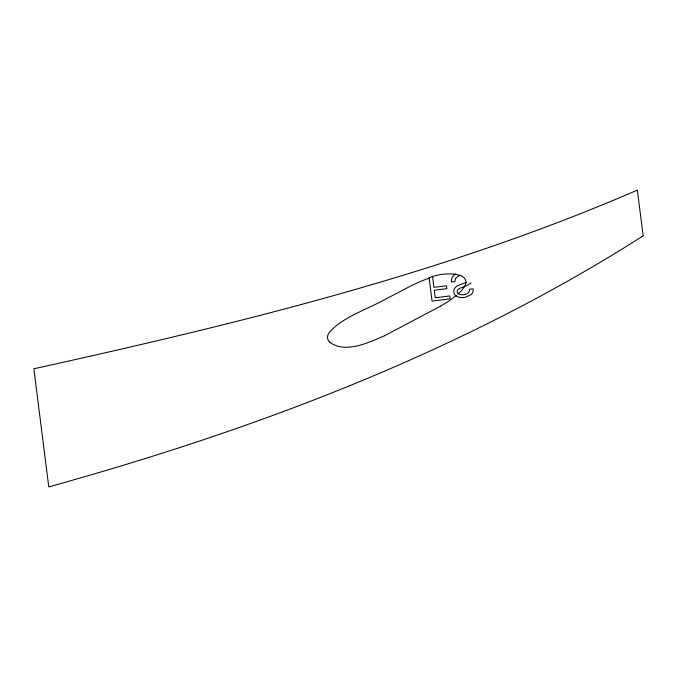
<?xml version="1.0" encoding="UTF-8"?>
<svg xmlns="http://www.w3.org/2000/svg" width="677" height="677" viewBox="0 0 677 677"><rect width="100%" height="100%" fill="white"/><g stroke="black" fill="none" stroke-linecap="round" stroke-linejoin="round"><path stroke-width="1.02" d="M471.09 282.994L465.869 286.049M457.982 294.03C482.65 272.01 443.156 269.937 427.458 278.806C413.596 283.629 401.021 291.423 387.904 297.846C371.529 307.256 353.14 313.299 337.772 324.461C332.162 329.386 323.157 335.657 329.801 342.198M456.323 295.494L449.164 300.893L440.719 306.038M455.816 273.863L454.259 274.964A8.378 7.625 -7.2 0 0 452.659 276.758A8.962 8.158 -7.2 0 0 452.092 277.807A8.869 8.073 -7.2 0 0 451.457 280.05L451.441 281.844L454.817 281.691L455.545 278.543L457.576 276.555A9.004 8.2 -7.2 0 1 458.896 275.877L460.91 275.251M440.558 306.122L384.621 335.716M384.528 335.758C368.381 342.799 344.982 353.732 329.961 342.308M466.182 282.351L457.72 285.702A9.182 8.361 -7.2 0 0 456.45 286.473L454.766 288.097A6.025 5.484 -7.2 0 0 453.734 290.738L453.835 292.422A6.711 6.11 -7.2 0 0 454.487 294.123L455.342 295.274A6.55 5.966 -7.2 0 0 456.493 296.238L459.598 297.415L463.364 297.567A17.001 15.478 -7.2 0 0 465.471 297.262L471.048 294.63A7.168 6.533 -7.2 0 0 472.351 292.946A7.963 7.252 -7.2 0 0 473.147 290.518L473.181 288.935L469.753 289.138C469.923 294.825 461.215 296.501 457.745 293.107A3.283 2.987 -7.2 0 1 457.271 292.117L457.229 290.814A2.936 2.674 -7.2 0 1 457.567 289.968L459.708 288.368L465.031 286.363M432.527 276.275L433.923 287.353L446.49 285.77L446.854 288.647L434.287 290.23L435.243 297.787L449.765 295.951L450.129 298.828L432.061 301.113L429.108 277.739M642.118 236.501C460.055 352.446 256.008 429.345 48.769 486.881L33.85 368.787C238.659 323.496 444.324 273.703 637.37 190.119L643.15 235.833L642.118 236.501"/></g></svg>
